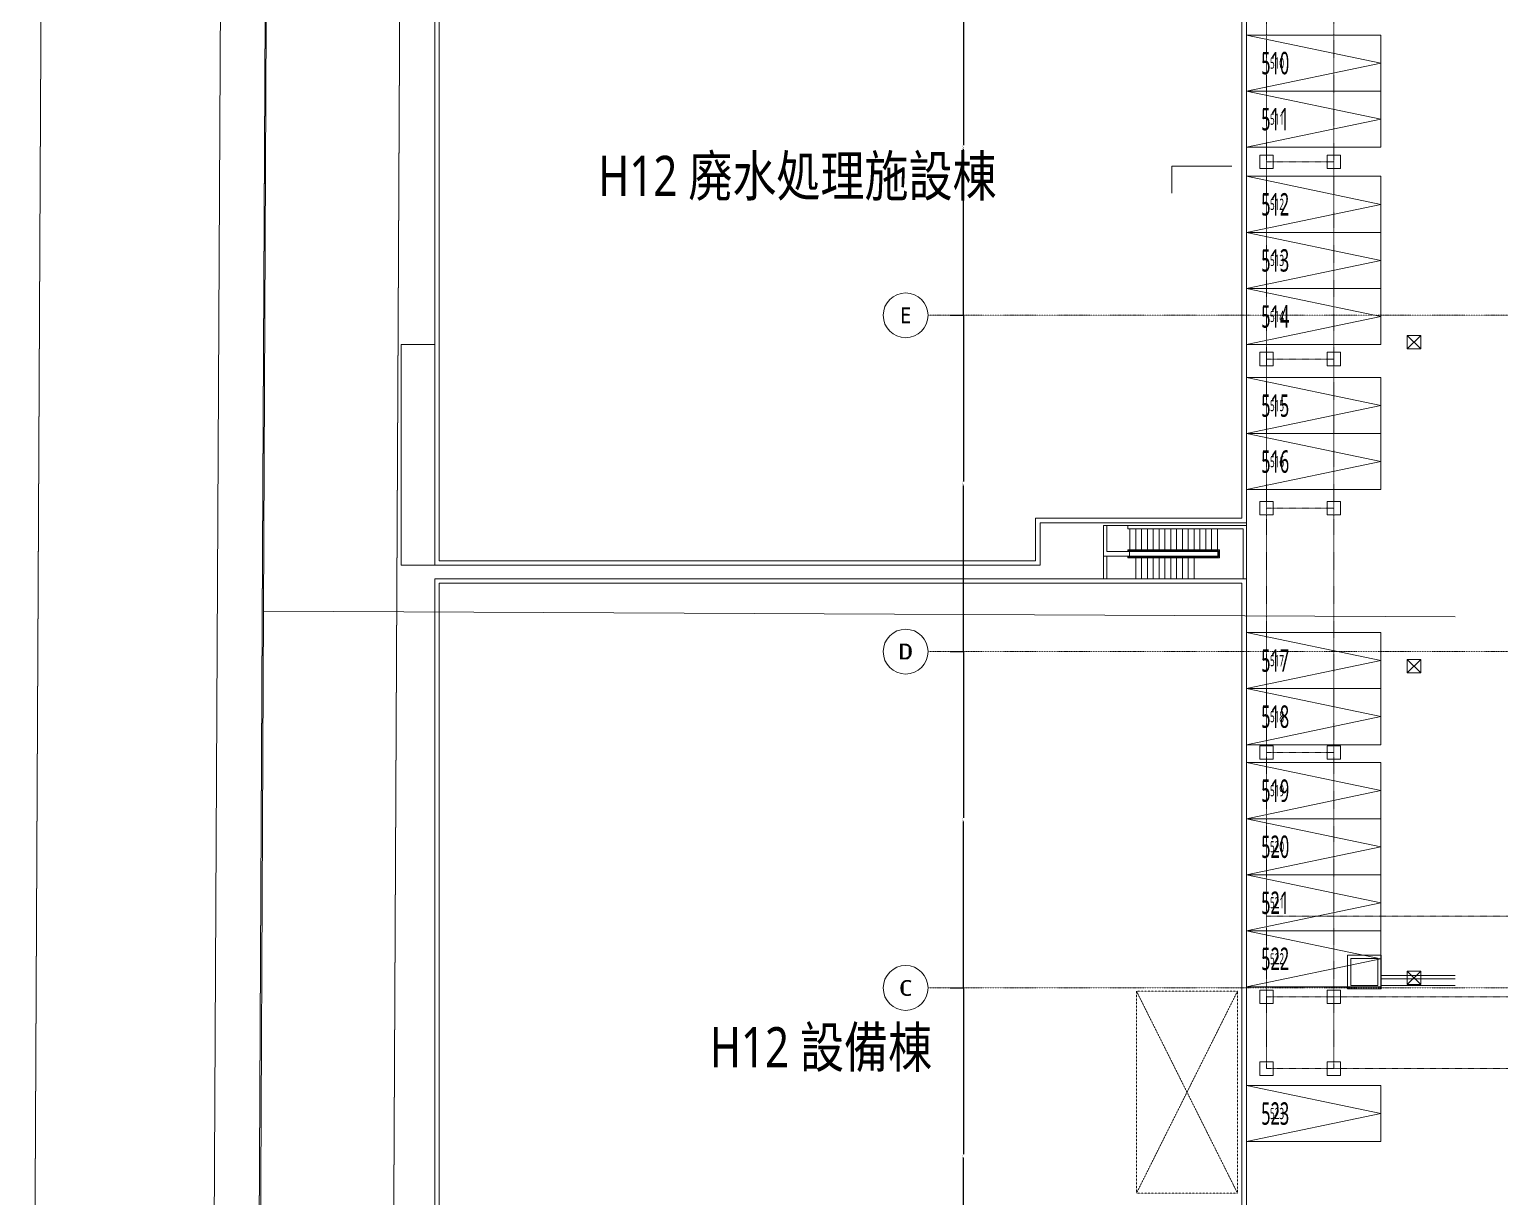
# Model space of a CAD drawing. Extents: x -76427 to 292734, y -42117 to 131250.
# Drawn here: x -70084 to -4463, y 20650 to 72752 of the extents above; entities that cross this region are included whole.
import ezdxf
from ezdxf.enums import TextEntityAlignment as Align

# ---------------------------------------------------------------- set-up
doc = ezdxf.new("R2010")
doc.units = 0
doc.header["$LTSCALE"] = 10
for name, pattern in [('H12PL1$0$CENTERK3', [0.2749, 0.25, -0.0083, 0.0083, -0.0083]), ('H12PL1$0$DOTK2', [0.0166, 0.0083, -0.0083]), ('H12PL1$0$JJP_三點線', [0.9, 0.3, -0.15, 0, -0.15, 0, -0.15, 0, -0.15]), ('H12PL1$0$STYLE_22', [0.018779, 0.006944, -0.011834]), ('XFM7P10ICA$0$H12PL1$0$JJP_三點線', [0.9, 0.3, -0.15, 0, -0.15, 0, -0.15, 0, -0.15])]:
    doc.linetypes.add(name, pattern=pattern)
for name, color, linetype in [('H12PL1$0$A-DIM', 252, 'Continuous'), ('H12PL1$0$L10_14_PKG', 252, 'Continuous'), ('H12PL1$0$L10_14_PKG-NN', 252, 'Continuous'), ('H12PL1$0$L10_14_STANTION新設', 252, 'Continuous'), ('H12PL1$0$L10_14_SUGATA3', 252, 'Continuous'), ('H12PL1$0$S-GRID', 252, 'Continuous'), ('H12PL1$0$全區配置圖_26_DOURO', 252, 'Continuous'), ('H12PL1$0$全區配置圖_26_HATCH', 252, 'Continuous'), ('H12PL1$0$全區配置圖_26_PKG', 252, 'Continuous'), ('H12PL1$0$全區配置圖_26_PKG-NN', 252, 'Continuous'), ('H12PL1$0$全區配置圖_26_SIKICHI', 252, 'Continuous'), ('H12PL1$0$全區配置圖_26_SUGATA3', 252, 'Continuous'), ('H12PL1$0$全區配置圖_26_SUGATAD', 252, 'Continuous'), ('H12PL1$0$全區配置圖_26_TATEYA', 252, 'Continuous'), ('H12PL1$0$全區配置圖_26_TEXT2', 252, 'Continuous'), ('H12PL1$0$全區配置圖_26_地籍圖底圖', 252, 'Continuous'), ('H12PL1$0$全區配置圖_26_陰井', 252, 'Continuous'), ('XFM7P10ICA$0$H12PL1$0$A-DIM', 252, 'Continuous'), ('XFM7P10ICA$0$H12PL1$0$L-ROAD', 252, 'Continuous'), ('XFM7P10ICA$0$H12PL1$0$S-GRID', 252, 'Continuous')]:
    doc.layers.add(name, color=color, linetype=linetype)
doc.styles.add('H12PL1$0$dim-txt', font='isocp.shx', dxfattribs={"width": 0.7, "bigfont": 'chineset.shx'})
doc.styles.add('H12PL1$0$Standard', font='', dxfattribs={"width": 0.8})
doc.styles.add('XFM7P10ICA$0$H12PL1$0$dim-txt', font='isocp.shx', dxfattribs={"width": 0.7, "bigfont": 'chineset.shx'})
doc.styles.add('XFM7P10ICA$0$H12PL1$0$Standard', font='isocp.shx', dxfattribs={"bigfont": 'chineset.shx'})
doc.styles.get('H12PL1$0$Standard').set_extended_font_data('Microsoft JhengHei')
doc.dimstyles.new('H12PL1$0$ARCH-dim-200MM', dxfattribs={"dimscale": 200, "dimtxt": 0.3, "dimasz": 0.1, "dimexe": 0.1, "dimexo": 0.1, "dimgap": 0.05, "dimtad": 1, "dimdec": 0, "dimlfac": 10, "dimrnd": 0.5, "dimdsep": 46, "dimtxsty": 'H12PL1$0$dim-txt', "dimblk": 'H12PL1$0$_Dot', "dimcen": 2, "dimclrd": 256, "dimclre": 256, "dimclrt": 256, "dimadec": 0, "dimazin": 0, "dimtfac": 1, "dimtix": 1, "dimtmove": 2, "dimatfit": 3, "dimldrblk": 'H12PL1$0$_OBLIQUE', "dimfxl": 1, "dimtvp": 1, "dimtolj": 1, "dimarcsym": 0})
doc.dimstyles.new('XFM7P10ICA$0$H12PL1$0$ARCH-dim-200MM', dxfattribs={"dimscale": 200, "dimtxt": 0.3, "dimasz": 0.1, "dimexe": 0.1, "dimexo": 0.1, "dimgap": 0.05, "dimtad": 1, "dimdec": 0, "dimlfac": 10, "dimrnd": 0.5, "dimdsep": 46, "dimtxsty": 'XFM7P10ICA$0$H12PL1$0$dim-txt', "dimblk": 'XFM7P10ICA$0$H12PL1$0$_Dot', "dimcen": 2, "dimclrd": 256, "dimclre": 256, "dimclrt": 256, "dimadec": 0, "dimazin": 0, "dimtfac": 1, "dimtix": 1, "dimtmove": 2, "dimatfit": 3, "dimldrblk": 'XFM7P10ICA$0$H12PL1$0$_OBLIQUE', "dimfxl": 1, "dimtvp": 1, "dimtolj": 1, "dimarcsym": 0})

# ---------------------------------------------------------------- blocks, each defined once
blk = doc.blocks.new('*D313')
at = {"layer": 'DEFPOINTS', "color": 0, "linetype": 'Continuous', "transparency": 16777216}
for p in [(-29000, 75000), (-29000, 60000), (-28420, 60000)]:
    blk.add_point(p, dxfattribs=at)
at = {"layer": 'XFM7P10ICA$0$H12PL1$0$A-DIM', "linetype": 'Continuous', "lineweight": -2, "transparency": 16777216}
for p, q in [((-28980, 75000), (-28400, 75000)), ((-28420, 74980), (-28420, 67588)), ((-28420, 60020), (-28420, 67412)), ((-28980, 60000), (-28400, 60000))]:
    blk.add_line(p, q, dxfattribs=at)
at = {"layer": 'XFM7P10ICA$0$H12PL1$0$A-DIM', "linetype": 'Continuous', "lineweight": 0, "transparency": 16777216, "insert": (-28420, 67500), "char_height": 60, "attachment_point": 5, "rotation": 90, "style": 'XFM7P10ICA$0$H12PL1$0$dim-txt'}
blk.add_mtext('\\A1;150000', dxfattribs=at)
blk = doc.blocks.new('XFM7P10ICA$0$H12PL1$0$_Dot')
blk = doc.blocks.new('XFM7P10ICA$0$H12PL1$0$_OBLIQUE')
at = {"color": 0, "linetype": 'ByBlock', "lineweight": -2}
blk.add_line((-0.5, -0.5), (0.5, 0.5), dxfattribs=at)
blk = doc.blocks.new('*D314')
at = {"layer": 'DEFPOINTS', "color": 0, "linetype": 'Continuous', "transparency": 16777216}
for p in [(-29000, 60000), (-29000, 45000), (-28420, 45000)]:
    blk.add_point(p, dxfattribs=at)
at = {"layer": 'XFM7P10ICA$0$H12PL1$0$A-DIM', "linetype": 'Continuous', "lineweight": -2, "transparency": 16777216}
for p, q in [((-28980, 60000), (-28400, 60000)), ((-28420, 59980), (-28420, 52588)), ((-28420, 45020), (-28420, 52412)), ((-28980, 45000), (-28400, 45000))]:
    blk.add_line(p, q, dxfattribs=at)
at = {"layer": 'XFM7P10ICA$0$H12PL1$0$A-DIM', "linetype": 'Continuous', "lineweight": 0, "transparency": 16777216, "insert": (-28420, 52500), "char_height": 60, "attachment_point": 5, "rotation": 90, "style": 'XFM7P10ICA$0$H12PL1$0$dim-txt'}
blk.add_mtext('\\A1;150000', dxfattribs=at)
blk = doc.blocks.new('*D315')
at = {"layer": 'DEFPOINTS', "color": 0, "linetype": 'Continuous', "transparency": 16777216}
for p in [(-29000, 45000), (-29000, 30000), (-28420, 30000)]:
    blk.add_point(p, dxfattribs=at)
at = {"layer": 'XFM7P10ICA$0$H12PL1$0$A-DIM', "linetype": 'Continuous', "lineweight": -2, "transparency": 16777216}
for p, q in [((-28980, 45000), (-28400, 45000)), ((-28420, 44980), (-28420, 37588)), ((-28420, 30020), (-28420, 37412)), ((-28980, 30000), (-28400, 30000))]:
    blk.add_line(p, q, dxfattribs=at)
at = {"layer": 'XFM7P10ICA$0$H12PL1$0$A-DIM', "linetype": 'Continuous', "lineweight": 0, "transparency": 16777216, "insert": (-28420, 37500), "char_height": 60, "attachment_point": 5, "rotation": 90, "style": 'XFM7P10ICA$0$H12PL1$0$dim-txt'}
blk.add_mtext('\\A1;150000', dxfattribs=at)
blk = doc.blocks.new('*D316')
at = {"layer": 'DEFPOINTS', "color": 0, "linetype": 'Continuous', "transparency": 16777216}
for p in [(-29000, 30000), (-29000, 15000), (-28420, 15000)]:
    blk.add_point(p, dxfattribs=at)
at = {"layer": 'XFM7P10ICA$0$H12PL1$0$A-DIM', "linetype": 'Continuous', "lineweight": -2, "transparency": 16777216}
for p, q in [((-28980, 30000), (-28400, 30000)), ((-28420, 29980), (-28420, 22588)), ((-28420, 15020), (-28420, 22412)), ((-28980, 15000), (-28400, 15000))]:
    blk.add_line(p, q, dxfattribs=at)
at = {"layer": 'XFM7P10ICA$0$H12PL1$0$A-DIM', "linetype": 'Continuous', "lineweight": 0, "transparency": 16777216, "insert": (-28420, 22500), "char_height": 60, "attachment_point": 5, "rotation": 90, "style": 'XFM7P10ICA$0$H12PL1$0$dim-txt'}
blk.add_mtext('\\A1;150000', dxfattribs=at)
blk = doc.blocks.new('*D442')
at = {"layer": 'DEFPOINTS', "color": 0, "linetype": 'Continuous', "transparency": 16777216}
for p in [(-29000, 75000), (-29000, 60000), (-28420, 60000)]:
    blk.add_point(p, dxfattribs=at)
at = {"layer": 'H12PL1$0$A-DIM', "linetype": 'Continuous', "lineweight": -2, "transparency": 16777216}
for p, q in [((-28980, 75000), (-28400, 75000)), ((-28420, 74980), (-28420, 67588)), ((-28420, 60020), (-28420, 67412)), ((-28980, 60000), (-28400, 60000))]:
    blk.add_line(p, q, dxfattribs=at)
at = {"layer": 'H12PL1$0$A-DIM', "linetype": 'Continuous', "lineweight": 0, "transparency": 16777216, "insert": (-28420, 67500), "char_height": 60, "attachment_point": 5, "rotation": 90, "style": 'H12PL1$0$dim-txt'}
blk.add_mtext('\\A1;150000', dxfattribs=at)
blk = doc.blocks.new('H12PL1$0$_Dot')
blk = doc.blocks.new('H12PL1$0$_OBLIQUE')
at = {"color": 0, "linetype": 'ByBlock', "lineweight": -2}
blk.add_line((-0.5, -0.5), (0.5, 0.5), dxfattribs=at)
blk = doc.blocks.new('*D443')
at = {"layer": 'DEFPOINTS', "color": 0, "linetype": 'Continuous', "transparency": 16777216}
for p in [(-29000, 60000), (-29000, 45000), (-28420, 45000)]:
    blk.add_point(p, dxfattribs=at)
at = {"layer": 'H12PL1$0$A-DIM', "linetype": 'Continuous', "lineweight": -2, "transparency": 16777216}
for p, q in [((-28980, 60000), (-28400, 60000)), ((-28420, 59980), (-28420, 52588)), ((-28420, 45020), (-28420, 52412)), ((-28980, 45000), (-28400, 45000))]:
    blk.add_line(p, q, dxfattribs=at)
at = {"layer": 'H12PL1$0$A-DIM', "linetype": 'Continuous', "lineweight": 0, "transparency": 16777216, "insert": (-28420, 52500), "char_height": 60, "attachment_point": 5, "rotation": 90, "style": 'H12PL1$0$dim-txt'}
blk.add_mtext('\\A1;150000', dxfattribs=at)
blk = doc.blocks.new('*D444')
at = {"layer": 'DEFPOINTS', "color": 0, "linetype": 'Continuous', "transparency": 16777216}
for p in [(-29000, 45000), (-29000, 30000), (-28420, 30000)]:
    blk.add_point(p, dxfattribs=at)
at = {"layer": 'H12PL1$0$A-DIM', "linetype": 'Continuous', "lineweight": -2, "transparency": 16777216}
for p, q in [((-28980, 45000), (-28400, 45000)), ((-28420, 44980), (-28420, 37588)), ((-28420, 30020), (-28420, 37412)), ((-28980, 30000), (-28400, 30000))]:
    blk.add_line(p, q, dxfattribs=at)
at = {"layer": 'H12PL1$0$A-DIM', "linetype": 'Continuous', "lineweight": 0, "transparency": 16777216, "insert": (-28420, 37500), "char_height": 60, "attachment_point": 5, "rotation": 90, "style": 'H12PL1$0$dim-txt'}
blk.add_mtext('\\A1;150000', dxfattribs=at)
blk = doc.blocks.new('*D445')
at = {"layer": 'DEFPOINTS', "color": 0, "linetype": 'Continuous', "transparency": 16777216}
for p in [(-29000, 30000), (-29000, 15000), (-28420, 15000)]:
    blk.add_point(p, dxfattribs=at)
at = {"layer": 'H12PL1$0$A-DIM', "linetype": 'Continuous', "lineweight": -2, "transparency": 16777216}
for p, q in [((-28980, 30000), (-28400, 30000)), ((-28420, 29980), (-28420, 22588)), ((-28420, 15020), (-28420, 22412)), ((-28980, 15000), (-28400, 15000))]:
    blk.add_line(p, q, dxfattribs=at)
at = {"layer": 'H12PL1$0$A-DIM', "linetype": 'Continuous', "lineweight": 0, "transparency": 16777216, "insert": (-28420, 22500), "char_height": 60, "attachment_point": 5, "rotation": 90, "style": 'H12PL1$0$dim-txt'}
blk.add_mtext('\\A1;150000', dxfattribs=at)
blk = doc.blocks.new('XFM7P10ICA$0$H12PL1')
at = {"layer": 'XFM7P10ICA$0$H12PL1$0$L-ROAD', "lineweight": 0, "flags": 128}
blk.add_lwpolyline([(250600, 106000), (18950, 106000, -0.41421356), (17450, 107500), (2450, 107500.37), (-15800, 107500.37), (-15800, 340), (-550, 340), (-550, 83050), (17450, 83050), (17450, 91750), (18050, 91750), (18050, 90550), (68100, 90550), (68100, 93810), (77100, 93810), (77100, 90550), (77400, 90550), (77400, 99500), (127200, 99500), (127200, 90500), (151200, 90500)], format="xyb", dxfattribs=at)
at = {"layer": 'XFM7P10ICA$0$H12PL1$0$S-GRID', "linetype": 'XFM7P10ICA$0$H12PL1$0$JJP_三點線', "lineweight": 0}
for p, q in [((-29000, 60000), (-30000, 60000)), ((-29000, 60000), (289600, 60000)), ((-29000, 45000), (-30000, 45000)), ((-29000, 45000), (289600, 45000)), ((-29000, 30000), (-30000, 30000)), ((-29000, 30000), (289600, 30000))]:
    blk.add_line(p, q, dxfattribs=at)
at = {"layer": 'XFM7P10ICA$0$H12PL1$0$S-GRID', "lineweight": 0}
for centre in [(-31000, 60000), (-31000, 45000), (-31000, 30000)]:
    blk.add_circle(centre, 1000, dxfattribs=at)
at = {"layer": 'XFM7P10ICA$0$H12PL1$0$S-GRID', "linetype": 'XFM7P10ICA$0$H12PL1$0$JJP_三點線', "lineweight": 0}
for p in [(-29000, 60000), (-29000, 60000), (-29000, 45000), (-29000, 45000), (-29000, 30000), (-29000, 30000)]:
    blk.add_point(p, dxfattribs=at)
at = {"layer": 'XFM7P10ICA$0$H12PL1$0$S-GRID', "style": 'XFM7P10ICA$0$H12PL1$0$Standard'}
for s, p in [('E', (-31000, 60350)), ('D', (-31000, 45350)), ('C', (-31000, 30350))]:
    blk.add_text(s, height=700, dxfattribs=at).set_placement(p, align=Align.TOP_CENTER)
at = {"layer": 'XFM7P10ICA$0$H12PL1$0$A-DIM', "linetype": 'Continuous', "lineweight": 0}
for base, p1, p2, picture, middle in [((-28420, 60000), (-29000, 75000), (-29000, 60000), '*D313', (-28420, 67500)), ((-28420, 45000), (-29000, 60000), (-29000, 45000), '*D314', (-28420, 52500)), ((-28420, 30000), (-29000, 45000), (-29000, 30000), '*D315', (-28420, 37500)), ((-28420, 15000), (-29000, 30000), (-29000, 15000), '*D316', (-28420, 22500))]:
    dim = blk.add_linear_dim(base=base, p1=p1, p2=p2, angle=270, dimstyle='XFM7P10ICA$0$H12PL1$0$ARCH-dim-200MM', dxfattribs=at)
    dim.commit()
    dim.dimension.update_dxf_attribs({"geometry": picture, "text_midpoint": middle, "dimtype": 128, "text_rotation": 90})
blk = doc.blocks.new('XFM7P10ICA')
blk.add_blockref('XFM7P10ICA$0$H12PL1', (0, 0))
blk = doc.blocks.new('H12PL1')
at = {"layer": 'H12PL1$0$L10_14_PKG', "lineweight": 0, "flags": 128}
for points in [[(-15800, 72500), (-9800, 71250), (-15800, 70000)], [(-15800, 70000), (-9800, 68750), (-15800, 67500)], [(-15800, 66200), (-9800, 64950), (-15800, 63700)], [(-15800, 63700), (-9800, 62450), (-15800, 61200)], [(-15800, 61200), (-9800, 59950), (-15800, 58700)], [(-15800, 57225), (-9800, 55975), (-15800, 54725)], [(-15800, 54725), (-9800, 53475), (-15800, 52225)], [(-15800, 45850), (-9800, 44600), (-15800, 43350)], [(-15800, 43350), (-9800, 42100), (-15800, 40850)], [(-15800, 37550), (-9800, 38800), (-15800, 40050)], [(-15800, 35050), (-9800, 36300), (-15800, 37550)], [(-15800, 32550), (-9800, 33800), (-15800, 35050)], [(-15800, 30050), (-9800, 31300), (-15800, 32550)], [(-15800, 23150), (-9800, 24400), (-15800, 25650)]]:
    blk.add_lwpolyline(points, dxfattribs=at)
for points in [[(-15800, 72500), (-9800, 72500), (-9800, 70000), (-15800, 70000)], [(-15800, 70000), (-9800, 70000), (-9800, 67500), (-15800, 67500)], [(-15800, 66200), (-9800, 66200), (-9800, 63700), (-15800, 63700)], [(-15800, 63700), (-9800, 63700), (-9800, 61200), (-15800, 61200)], [(-15800, 61200), (-9800, 61200), (-9800, 58700), (-15800, 58700)], [(-15800, 57225), (-9800, 57225), (-9800, 54725), (-15800, 54725)], [(-15800, 54725), (-9800, 54725), (-9800, 52225), (-15800, 52225)], [(-15800, 45850), (-9800, 45850), (-9800, 43350), (-15800, 43350)], [(-15800, 43350), (-9800, 43350), (-9800, 40850), (-15800, 40850)], [(-15800, 37550), (-9800, 37550), (-9800, 40050), (-15800, 40050)], [(-15800, 35050), (-9800, 35050), (-9800, 37550), (-15800, 37550)], [(-15800, 32550), (-9800, 32550), (-9800, 35050), (-15800, 35050)], [(-15800, 30050), (-9800, 30050), (-9800, 32550), (-15800, 32550)], [(-15800, 23150), (-9800, 23150), (-9800, 25650), (-15800, 25650)]]:
    blk.add_lwpolyline(points, close=True, dxfattribs=at)
at = {"layer": 'H12PL1$0$L10_14_STANTION新設', "linetype": 'H12PL1$0$DOTK2', "lineweight": 0}
for p, q in [((-14900, 26400), (-14900, 93300)), ((-11900, 26400), (-11900, 93300)), ((-14900, 66850), (-11900, 66850)), ((-14900, 58050), (-11900, 58050)), ((-14900, 51400), (-11900, 51400)), ((-14900, 40500), (-11900, 40500)), ((-14900, 33200), (-1300, 33200)), ((-14900, 29600), (-1300, 29600)), ((-14900, 26400), (-1300, 26400))]:
    blk.add_line(p, q, dxfattribs=at)
at = {"layer": 'H12PL1$0$L10_14_STANTION新設', "lineweight": 0, "flags": 128}
for points in [[(-15200, 67150), (-14600, 67150), (-14600, 66550), (-15200, 66550)], [(-12200, 67150), (-11600, 67150), (-11600, 66550), (-12200, 66550)], [(-15200, 58350), (-14600, 58350), (-14600, 57750), (-15200, 57750)], [(-12200, 58350), (-11600, 58350), (-11600, 57750), (-12200, 57750)], [(-15200, 51700), (-14600, 51700), (-14600, 51100), (-15200, 51100)], [(-12200, 51700), (-11600, 51700), (-11600, 51100), (-12200, 51100)], [(-15200, 40800), (-14600, 40800), (-14600, 40200), (-15200, 40200)], [(-12200, 40800), (-11600, 40800), (-11600, 40200), (-12200, 40200)], [(-15200, 29900), (-14600, 29900), (-14600, 29300), (-15200, 29300)], [(-12200, 29900), (-11600, 29900), (-11600, 29300), (-12200, 29300)], [(-15200, 26700), (-14600, 26700), (-14600, 26100), (-15200, 26100)], [(-12200, 26700), (-11600, 26700), (-11600, 26100), (-12200, 26100)]]:
    blk.add_lwpolyline(points, close=True, dxfattribs=at)
at = {"layer": 'H12PL1$0$L10_14_SUGATA3', "lineweight": 0}
for p, q in [((-8625, 59100), (-8025, 58500)), ((-8625, 58500), (-8025, 59100)), ((-8625, 44650), (-8025, 44050)), ((-8625, 44050), (-8025, 44650)), ((-8625, 30750), (-8025, 30150)), ((-8625, 30150), (-8025, 30750))]:
    blk.add_line(p, q, dxfattribs=at)
at = {"layer": 'H12PL1$0$L10_14_SUGATA3', "lineweight": 0, "flags": 128}
for points in [[(-8625, 58500), (-8025, 58500), (-8025, 59100), (-8625, 59100)], [(-8625, 44050), (-8025, 44050), (-8025, 44650), (-8625, 44650)], [(-8625, 30150), (-8025, 30150), (-8025, 30750), (-8625, 30750)]]:
    blk.add_lwpolyline(points, close=True, dxfattribs=at)
at = {"layer": 'H12PL1$0$S-GRID', "linetype": 'H12PL1$0$JJP_三點線', "lineweight": 0}
for p, q in [((-29000, 60000), (-30000, 60000)), ((-29000, 60000), (289600, 60000)), ((-29000, 45000), (-30000, 45000)), ((-29000, 45000), (289600, 45000)), ((-29000, 30000), (-30000, 30000)), ((-29000, 30000), (289600, 30000))]:
    blk.add_line(p, q, dxfattribs=at)
at = {"layer": 'H12PL1$0$S-GRID', "lineweight": 0}
for centre in [(-31000, 60000), (-31000, 45000), (-31000, 30000)]:
    blk.add_circle(centre, 1000, dxfattribs=at)
at = {"layer": 'H12PL1$0$S-GRID', "linetype": 'H12PL1$0$JJP_三點線', "lineweight": 0}
for p in [(-29000, 60000), (-29000, 60000), (-29000, 45000), (-29000, 45000), (-29000, 30000), (-29000, 30000)]:
    blk.add_point(p, dxfattribs=at)
at = {"layer": 'H12PL1$0$全區配置圖_26_DOURO', "lineweight": 0}
blk.add_line((-61872.83, 11786.87), (-61282.58, 131204.65), dxfattribs=at)
at = {"layer": 'H12PL1$0$全區配置圖_26_HATCH', "lineweight": 0}
for p, q in [((-19131.37, 65451.98), (-19131.37, 66651.98)), ((-19131.37, 66651.98), (-16450, 66651.98))]:
    blk.add_line(p, q, dxfattribs=at)
at = {"layer": 'H12PL1$0$全區配置圖_26_PKG', "lineweight": 0, "flags": 128}
for points in [[(-15800, 72500), (-9800, 71250), (-15800, 70000)], [(-15800, 70000), (-9800, 68750), (-15800, 67500)], [(-15800, 66200), (-9800, 64950), (-15800, 63700)], [(-15800, 63700), (-9800, 62450), (-15800, 61200)], [(-15800, 61200), (-9800, 59950), (-15800, 58700)], [(-15800, 57225), (-9800, 55975), (-15800, 54725)], [(-15800, 54725), (-9800, 53475), (-15800, 52225)], [(-15800, 45850), (-9800, 44600), (-15800, 43350)], [(-15800, 43350), (-9800, 42100), (-15800, 40850)], [(-15800, 37550), (-9800, 38800), (-15800, 40050)], [(-15800, 35050), (-9800, 36300), (-15800, 37550)], [(-15800, 32550), (-9800, 33800), (-15800, 35050)], [(-15800, 30050), (-9800, 31300), (-15800, 32550)], [(-15800, 23150), (-9800, 24400), (-15800, 25650)]]:
    blk.add_lwpolyline(points, dxfattribs=at)
for points in [[(-15800, 72500), (-9800, 72500), (-9800, 70000), (-15800, 70000)], [(-15800, 70000), (-9800, 70000), (-9800, 67500), (-15800, 67500)], [(-15800, 66200), (-9800, 66200), (-9800, 63700), (-15800, 63700)], [(-15800, 63700), (-9800, 63700), (-9800, 61200), (-15800, 61200)], [(-15800, 61200), (-9800, 61200), (-9800, 58700), (-15800, 58700)], [(-15800, 57225), (-9800, 57225), (-9800, 54725), (-15800, 54725)], [(-15800, 54725), (-9800, 54725), (-9800, 52225), (-15800, 52225)], [(-15800, 45850), (-9800, 45850), (-9800, 43350), (-15800, 43350)], [(-15800, 43350), (-9800, 43350), (-9800, 40850), (-15800, 40850)], [(-15800, 37550), (-9800, 37550), (-9800, 40050), (-15800, 40050)], [(-15800, 35050), (-9800, 35050), (-9800, 37550), (-15800, 37550)], [(-15800, 32550), (-9800, 32550), (-9800, 35050), (-15800, 35050)], [(-15800, 30050), (-9800, 30050), (-9800, 32550), (-15800, 32550)], [(-15800, 23150), (-9800, 23150), (-9800, 25650), (-15800, 25650)]]:
    blk.add_lwpolyline(points, close=True, dxfattribs=at)
at = {"layer": 'H12PL1$0$全區配置圖_26_SIKICHI', "linetype": 'H12PL1$0$CENTERK3', "lineweight": 0}
for p, q in [((-70083.72, -30966.93), (-69282.46, 131204.65)), ((-59873.01, 11746.8), (-59282.56, 131204.65)), ((-53872.94, 11746.53), (-53282.49, 131204.65))]:
    blk.add_line(p, q, dxfattribs=at)
at = {"layer": 'H12PL1$0$全區配置圖_26_SUGATA3', "lineweight": 0}
for p, q in [((-22175, 48250), (-22175, 50625)), ((-15800, 50625), (-22175, 50625)), ((-22025, 49462.5), (-22025, 50625)), ((-21095, 50475), (-21095, 50625)), ((-15800, 48250), (-15800, 50625)), ((-15950, 50475), (-21095, 50475)), ((-20995, 49542.5), (-20995, 50475)), ((-20735, 49542.5), (-20735, 50475)), ((-20475, 49542.5), (-20475, 50475)), ((-20215, 49542.5), (-20215, 50475)), ((-19955, 49542.5), (-19955, 50475)), ((-19695, 49542.5), (-19695, 50475)), ((-19435, 49542.5), (-19435, 50475)), ((-19175, 49542.5), (-19175, 50475)), ((-18915, 49542.5), (-18915, 50475)), ((-18655, 49542.5), (-18655, 50475)), ((-18395, 49542.5), (-18395, 50475)), ((-18135, 49542.5), (-18135, 50475)), ((-17875, 49542.5), (-17875, 50475)), ((-17615, 49542.5), (-17615, 50475)), ((-17355, 49542.5), (-17355, 50475)), ((-17095, 49542.5), (-17095, 50475)), ((-15950, 48250), (-15950, 50475)), ((-21015, 49262.5), (-22175, 49262.5)), ((-21015, 49462.5), (-22025, 49462.5)), ((-22025, 48250), (-22025, 49262.5)), ((-21095, 49542.5), (-16995, 49542.5)), ((-21095, 49499.8), (-21095, 49542.5)), ((-21095, 49499.8), (-17037.7, 49499.8)), ((-21095, 49182.5), (-21095, 49262.5)), ((-21052.3, 49225.2), (-21052.3, 49262.5)), ((-21052.3, 49225.2), (-17037.7, 49225.2)), ((-21015, 49462.5), (-17075, 49462.5)), ((-21015, 49262.5), (-21015, 49462.5)), ((-21015, 49262.5), (-17075, 49262.5)), ((-20995, 49462.5), (-20995, 49499.8)), ((-20735, 49462.5), (-20735, 49499.8)), ((-20735, 49225.2), (-20735, 49262.5)), ((-20475, 49462.5), (-20475, 49499.8)), ((-20475, 49225.2), (-20475, 49262.5)), ((-20215, 49462.5), (-20215, 49499.8)), ((-20215, 49225.2), (-20215, 49262.5)), ((-19955, 49462.5), (-19955, 49499.8)), ((-19955, 49225.2), (-19955, 49262.5)), ((-19695, 49462.5), (-19695, 49499.8)), ((-19695, 49225.2), (-19695, 49262.5)), ((-19435, 49462.5), (-19435, 49499.8)), ((-19435, 49225.2), (-19435, 49262.5)), ((-19175, 49462.5), (-19175, 49499.8)), ((-19175, 49225.2), (-19175, 49262.5)), ((-18915, 49462.5), (-18915, 49499.8)), ((-18915, 49225.2), (-18915, 49262.5)), ((-18655, 49462.5), (-18655, 49499.8)), ((-18655, 49225.2), (-18655, 49262.5)), ((-18395, 49462.5), (-18395, 49499.8)), ((-18395, 49225.2), (-18395, 49262.5)), ((-18135, 49462.5), (-18135, 49499.8)), ((-18135, 49225.2), (-18135, 49262.5)), ((-17875, 49462.5), (-17875, 49499.8)), ((-17615, 49462.5), (-17615, 49499.8)), ((-17355, 49462.5), (-17355, 49499.8)), ((-17095, 49462.5), (-17095, 49499.8)), ((-17075, 49262.5), (-17075, 49462.5)), ((-17037.7, 49225.2), (-17037.7, 49499.8)), ((-16995, 49182.5), (-16995, 49542.5)), ((-21095, 49182.5), (-16995, 49182.5)), ((-20735, 48250), (-20735, 49182.5)), ((-20475, 48250), (-20475, 49182.5)), ((-20215, 48250), (-20215, 49182.5)), ((-19955, 48250), (-19955, 49182.5)), ((-19695, 48250), (-19695, 49182.5)), ((-19435, 48250), (-19435, 49182.5)), ((-19175, 48250), (-19175, 49182.5)), ((-18915, 48250), (-18915, 49182.5)), ((-18655, 48250), (-18655, 49182.5)), ((-18395, 48250), (-18395, 49182.5)), ((-18135, 48250), (-18135, 49182.5))]:
    blk.add_line(p, q, dxfattribs=at)
at = {"layer": 'H12PL1$0$全區配置圖_26_SUGATA3', "lineweight": 0, "flags": 128}
for points in [[(-51800, 49050), (-51800, 93450), (-27700, 93450), (-27700, 75850), (-16000, 75850), (-16000, 50950), (-25200, 50950), (-25200, 49050)], [(-28400, -6350), (-28400, 11650), (-51800, 11650), (-51800, 48050), (-16000, 48050), (-16000, -6350)]]:
    blk.add_lwpolyline(points, close=True, dxfattribs=at)
at = {"layer": 'H12PL1$0$全區配置圖_26_SUGATAD', "linetype": 'H12PL1$0$STYLE_22', "lineweight": 0}
for p, q in [((-20700, 29850), (-16200, 20850)), ((-20700, 20850), (-16200, 29850))]:
    blk.add_line(p, q, dxfattribs=at)
at = {"layer": 'H12PL1$0$全區配置圖_26_SUGATAD', "linetype": 'H12PL1$0$STYLE_22', "lineweight": 0, "flags": 128}
blk.add_lwpolyline([(-20700, 20850), (-20700, 29850), (-16200, 29850), (-16200, 20850)], close=True, dxfattribs=at)
at = {"layer": 'H12PL1$0$全區配置圖_26_TATEYA', "lineweight": 0}
blk.add_line((-52000, 58700), (-52000, 48850), dxfattribs=at)
at = {"layer": 'H12PL1$0$全區配置圖_26_TATEYA', "lineweight": 0, "flags": 128}
for points in [[(-52000, 58700), (-52000, 93650), (-27500, 93650), (-27500, 76050), (-15800, 76050), (-15800, 50750), (-25000, 50750), (-25000, 48850), (-53500, 48850), (-53500, 58700)], [(-28600, -6550), (-28600, 11450), (-52000, 11450), (-52000, 48250), (-15800, 48250), (-15800, -6550)]]:
    blk.add_lwpolyline(points, close=True, dxfattribs=at)
at = {"layer": 'H12PL1$0$全區配置圖_26_地籍圖底圖', "lineweight": 0, "flags": 128}
for points in [[(-6481.46, -15985.35), (-40035.16, -15985.2, -0.07252418), (-49746.79, -14568.81, -0.2369649), (-56281.91, -8421.48, -0.08910998), (-59812.05, 11777.85), (-59646.93, 46805.5), (-59353.78, 109253.98), (-59250.43, 131204.65)], [(-6481.46, 46556.22), (-59646.93, 46805.5), (-59812.05, 11777.85, 0.08910998), (-56281.91, -8421.48, 0.2369649), (-49746.79, -14568.81, 0.07252418), (-40035.16, -15985.2), (-6481.46, -15985.35)]]:
    blk.add_lwpolyline(points, format="xyb", dxfattribs=at)
blk.add_lwpolyline([(-6481.46, 109005.6), (-59353.78, 109253.98), (-59646.93, 46805.5), (-6481.46, 46556.22)], dxfattribs=at)
at = {"layer": 'H12PL1$0$全區配置圖_26_陰井', "lineweight": 0}
for p, q in [((-9787.63, 30561), (-6481.46, 30561)), ((-9787.63, 30411), (-6481.46, 30411)), ((-9787.63, 30111), (-6481.46, 30111))]:
    blk.add_line(p, q, dxfattribs=at)
at = {"layer": 'H12PL1$0$全區配置圖_26_陰井', "lineweight": 0, "flags": 128}
for points in [[(-11287.63, 29961), (-9787.63, 29961), (-9787.63, 31461), (-11287.63, 31461)], [(-11137.63, 30111), (-9937.63, 30111), (-9937.63, 31311), (-11137.63, 31311)]]:
    blk.add_lwpolyline(points, close=True, dxfattribs=at)
at = {"layer": 'H12PL1$0$L10_14_PKG-NN', "linetype": 'Continuous', "lineweight": 0, "char_height": 500, "attachment_point": 4, "style": 'H12PL1$0$Standard'}
for s, insert in [('\\A1;{\\W0.56;510}', (-14747.75, 71246.73)), ('\\A1;{\\W0.56;511}', (-14747.75, 68746.73)), ('\\A1;{\\W0.56;512}', (-14747.75, 64946.73)), ('\\A1;{\\W0.56;513}', (-14747.75, 62446.73)), ('\\A1;{\\W0.56;514}', (-14747.75, 59946.73)), ('\\A1;{\\W0.56;515}', (-14747.75, 55971.73)), ('\\A1;{\\W0.56;516}', (-14747.75, 53471.73)), ('\\A1;{\\W0.56;517}', (-14747.75, 44596.73)), ('\\A1;{\\W0.56;518}', (-14747.75, 42096.73)), ('\\A1;{\\W0.56;519}', (-14747.75, 38796.73)), ('\\A1;{\\W0.56;520}', (-14747.75, 36295.88)), ('\\A1;{\\W0.56;521}', (-14747.75, 33796.73)), ('\\A1;{\\W0.56;522}', (-14747.75, 31295.88)), ('\\A1;{\\W0.56;523}', (-14747.75, 24395.88))]:
    blk.add_mtext(s, dxfattribs=dict(at, insert=insert))
at = {"layer": 'H12PL1$0$S-GRID', "style": 'H12PL1$0$Standard'}
for s, p in [('E', (-31000, 60350)), ('D', (-31000, 45350)), ('C', (-31000, 30350))]:
    blk.add_text(s, height=700, dxfattribs=at).set_placement(p, align=Align.TOP_CENTER)
at = {"layer": 'H12PL1$0$全區配置圖_26_PKG-NN', "linetype": 'Continuous', "lineweight": 0, "char_height": 1000, "attachment_point": 4, "style": 'H12PL1$0$Standard'}
for s, insert in [('\\A1;{\\W0.56;510}', (-15142.78, 71243.45)), ('\\A1;{\\W0.56;511}', (-15142.78, 68743.45)), ('\\A1;{\\W0.56;512}', (-15142.78, 64943.45)), ('\\A1;{\\W0.56;513}', (-15142.78, 62443.45)), ('\\A1;{\\W0.56;514}', (-15142.78, 59943.45)), ('\\A1;{\\W0.56;515}', (-15142.78, 55968.45)), ('\\A1;{\\W0.56;516}', (-15142.78, 53468.45)), ('\\A1;{\\W0.56;517}', (-15142.78, 44593.45)), ('\\A1;{\\W0.56;518}', (-15142.78, 42093.45)), ('\\A1;{\\W0.56;519}', (-15142.78, 38793.45)), ('\\A1;{\\W0.56;520}', (-15142.78, 36291.77)), ('\\A1;{\\W0.56;521}', (-15142.78, 33793.45)), ('\\A1;{\\W0.56;522}', (-15142.78, 31291.77)), ('\\A1;{\\W0.56;523}', (-15142.78, 24391.77))]:
    blk.add_mtext(s, dxfattribs=dict(at, insert=insert))
at = {"layer": 'H12PL1$0$全區配置圖_26_TEXT2', "linetype": 'Continuous', "lineweight": 0, "char_height": 1800, "attachment_point": 4, "style": 'H12PL1$0$Standard'}
for s, insert in [('\\A1;H12 廃水処理施設棟', (-44715.77, 66112.05)), ('\\A1;H12 設備棟', (-39735.55, 27249.18))]:
    blk.add_mtext(s, dxfattribs=dict(at, insert=insert))
at = {"layer": 'H12PL1$0$全區配置圖_26_地籍圖底圖', "linetype": 'Continuous', "lineweight": 0, "insert": (-59647.22, 46805.26), "char_height": 1, "attachment_point": 7, "rotation": 38.6592161, "style": 'H12PL1$0$Standard'}
blk.add_mtext('\\A1;1', dxfattribs=at)
at = {"layer": 'H12PL1$0$A-DIM', "linetype": 'Continuous', "lineweight": 0}
for base, p1, p2, picture, middle in [((-28420, 60000), (-29000, 75000), (-29000, 60000), '*D442', (-28420, 67500)), ((-28420, 45000), (-29000, 60000), (-29000, 45000), '*D443', (-28420, 52500)), ((-28420, 30000), (-29000, 45000), (-29000, 30000), '*D444', (-28420, 37500)), ((-28420, 15000), (-29000, 30000), (-29000, 15000), '*D445', (-28420, 22500))]:
    dim = blk.add_linear_dim(base=base, p1=p1, p2=p2, angle=270, dimstyle='H12PL1$0$ARCH-dim-200MM', dxfattribs=at)
    dim.commit()
    dim.dimension.update_dxf_attribs({"geometry": picture, "text_midpoint": middle, "dimtype": 128, "text_rotation": 90})

msp = doc.modelspace()

# ---------------------------------------------------------------- block references
msp.add_blockref('XFM7P10ICA', (0, 0))

# ---------------------------------------------------------------- next in the draw order: block references
msp.add_blockref('H12PL1', (0, 0))

doc.saveas('drawing.dxf')
